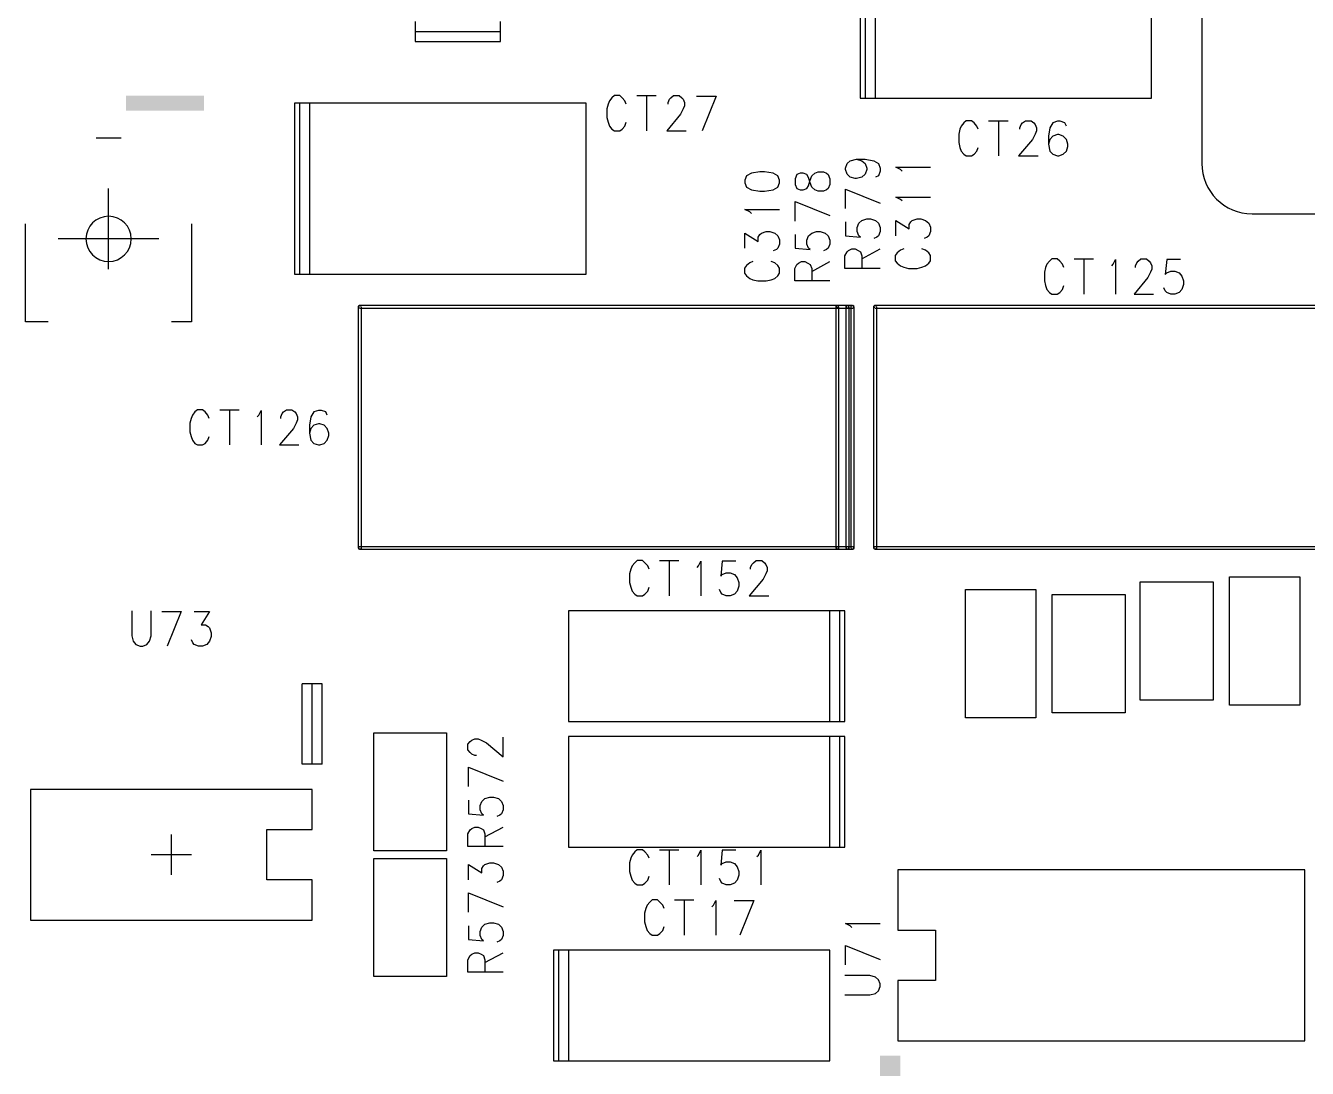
# Model space of a CAD drawing. Extents: x 295 to 953, y 10 to 290.
# Drawn here: x 666.93 to 709.01, y 127.49 to 161.71 of the extents above; entities that cross this region are included whole.
import ezdxf

# ---------------------------------------------------------------- set-up
doc = ezdxf.new("R2010")
doc.units = 0
doc.header["$LTSCALE"] = 5
doc.header["$MEASUREMENT"] = 0
doc.layers.add('13_C-SILK_GBR', color=7, linetype='CONTINUOUS')

msp = doc.modelspace()

# ---------------------------------------------------------------- linework, layer by layer
at = {"layer": '13_C-SILK_GBR'}
for p, q in [((705.54, 182.763), (705.54, 157.187)), ((694.32, 164.943), (694.32, 159.333)), ((694.485, 164.943), (694.485, 159.333)), ((694.815, 164.943), (694.815, 159.333)), ((703.89, 159.333), (703.89, 164.943)), ((679.718, 161.849), (679.718, 161.189)), ((682.523, 161.189), (682.523, 161.849)), ((679.718, 161.519), (682.523, 161.519)), ((679.718, 161.189), (682.523, 161.189)), ((676.253, 159.168), (675.758, 159.168)), ((675.923, 159.168), (675.758, 159.168)), ((675.758, 159.168), (675.758, 153.558)), ((676.088, 159.168), (675.923, 159.168)), ((675.923, 159.168), (675.923, 153.558)), ((676.253, 159.168), (676.253, 153.558)), ((685.328, 159.168), (676.253, 159.168)), ((685.328, 153.558), (685.328, 159.168)), ((686.049, 159.135), (686.011, 158.978)), ((686.093, 159.24), (686.049, 159.135)), ((686.177, 159.346), (686.093, 159.24)), ((686.26, 159.415), (686.177, 159.346)), ((686.431, 159.415), (686.26, 159.415)), ((686.516, 159.346), (686.431, 159.415)), ((686.605, 159.24), (686.516, 159.346)), ((686.649, 159.135), (686.605, 159.24)), ((686.992, 159.415), (687.631, 159.415)), ((687.311, 159.415), (687.311, 158.26)), ((688.019, 159.187), (688.063, 159.293)), ((688.019, 159.135), (688.019, 159.187)), ((688.063, 159.293), (688.108, 159.346)), ((688.108, 159.346), (688.197, 159.415)), ((688.197, 159.415), (688.383, 159.415)), ((688.383, 159.415), (688.472, 159.346)), ((688.472, 159.346), (688.517, 159.293)), ((688.517, 159.293), (688.562, 159.187)), ((688.562, 159.082), (688.517, 158.978)), ((688.562, 159.187), (688.562, 159.082)), ((688.956, 159.397), (689.594, 159.397)), ((689.594, 159.397), (689.134, 158.26)), ((694.32, 159.333), (694.485, 159.333)), ((694.485, 159.333), (694.815, 159.333)), ((694.815, 159.333), (703.89, 159.333)), ((686.011, 158.978), (686.011, 158.697)), ((686.011, 158.697), (686.049, 158.541)), ((688.428, 158.803), (687.974, 158.26)), ((688.517, 158.978), (688.428, 158.803)), ((686.049, 158.541), (686.093, 158.417)), ((686.093, 158.417), (686.177, 158.313)), ((686.177, 158.313), (686.26, 158.26)), ((686.26, 158.26), (686.431, 158.26)), ((686.431, 158.26), (686.516, 158.313)), ((686.516, 158.313), (686.605, 158.417)), ((686.605, 158.417), (686.649, 158.541)), ((687.974, 158.26), (688.613, 158.26)), ((697.599, 158.31), (697.561, 158.153)), ((697.643, 158.415), (697.599, 158.31)), ((697.727, 158.521), (697.643, 158.415)), ((697.81, 158.59), (697.727, 158.521)), ((697.981, 158.59), (697.81, 158.59)), ((698.066, 158.521), (697.981, 158.59)), ((698.155, 158.415), (698.066, 158.521)), ((698.199, 158.31), (698.155, 158.415)), ((698.542, 158.59), (699.181, 158.59)), ((698.861, 158.59), (698.861, 157.435)), ((699.569, 158.362), (699.613, 158.468)), ((699.569, 158.31), (699.569, 158.362)), ((699.613, 158.468), (699.658, 158.521)), ((699.658, 158.521), (699.747, 158.59)), ((699.747, 158.59), (699.933, 158.59)), ((699.933, 158.59), (700.022, 158.521)), ((700.022, 158.521), (700.067, 158.468)), ((700.067, 158.468), (700.112, 158.362)), ((700.112, 158.257), (700.067, 158.153)), ((700.112, 158.362), (700.112, 158.257)), ((700.55, 158.362), (700.506, 158.082)), ((700.653, 158.521), (700.55, 158.362)), ((700.8, 158.572), (700.653, 158.521)), ((700.895, 158.572), (700.8, 158.572)), ((701.042, 158.521), (700.895, 158.572)), ((701.093, 158.415), (701.042, 158.521)), ((670.065, 158.013), (669.24, 158.013)), ((697.561, 158.153), (697.561, 157.872)), ((697.561, 157.872), (697.599, 157.716)), ((699.978, 157.978), (699.524, 157.435)), ((700.067, 158.153), (699.978, 157.978)), ((700.506, 158.082), (700.506, 157.819)), ((700.55, 157.978), (700.506, 157.819)), ((700.506, 157.819), (700.55, 157.592)), ((700.653, 158.082), (700.55, 157.978)), ((700.8, 158.135), (700.653, 158.082)), ((700.844, 158.135), (700.8, 158.135)), ((700.991, 158.082), (700.844, 158.135)), ((701.093, 157.978), (700.991, 158.082)), ((701.144, 157.819), (701.093, 157.978)), ((701.144, 157.75), (701.144, 157.819)), ((697.599, 157.716), (697.643, 157.592)), ((697.643, 157.592), (697.727, 157.488)), ((697.727, 157.488), (697.81, 157.435)), ((697.81, 157.435), (697.981, 157.435)), ((697.981, 157.435), (698.066, 157.488)), ((698.066, 157.488), (698.155, 157.592)), ((698.155, 157.592), (698.199, 157.716)), ((699.524, 157.435), (700.163, 157.435)), ((700.55, 157.592), (700.653, 157.488)), ((700.653, 157.488), (700.8, 157.435)), ((700.8, 157.435), (700.844, 157.435)), ((700.844, 157.435), (700.991, 157.488)), ((700.991, 157.488), (701.093, 157.592)), ((701.093, 157.592), (701.144, 157.75)), ((693.843, 157.029), (693.894, 157.183)), ((693.843, 156.985), (693.843, 157.029)), ((693.894, 156.838), (693.843, 156.985)), ((693.894, 157.183), (694, 157.278)), ((694, 157.278), (694.21, 157.329)), ((694.21, 157.329), (694.384, 157.278)), ((694.21, 157.329), (694.49, 157.329)), ((694.384, 157.278), (694.49, 157.183)), ((694.49, 157.329), (694.771, 157.278)), ((694.49, 157.183), (694.543, 157.029)), ((694.543, 156.985), (694.49, 156.838)), ((694.543, 157.029), (694.543, 156.985)), ((694.771, 157.278), (694.927, 157.183)), ((694.927, 157.183), (694.98, 157.029)), ((694.98, 157.029), (694.98, 156.933)), ((695.65, 156.991), (695.493, 157.067)), ((695.493, 157.067), (696.63, 157.067)), ((695.703, 156.94), (695.65, 156.991)), ((690.594, 156.777), (690.543, 156.643)), ((690.543, 156.643), (690.543, 156.552)), ((690.543, 156.552), (690.594, 156.412)), ((690.753, 156.866), (690.594, 156.777)), ((691.033, 156.917), (690.753, 156.866)), ((691.19, 156.917), (691.033, 156.917)), ((691.471, 156.866), (691.19, 156.917)), ((691.627, 156.777), (691.471, 156.866)), ((691.68, 156.643), (691.627, 156.777)), ((691.627, 156.412), (691.68, 156.552)), ((691.68, 156.552), (691.68, 156.643)), ((692.244, 156.821), (692.193, 156.688)), ((692.193, 156.688), (692.193, 156.501)), ((692.35, 156.866), (692.244, 156.821)), ((692.456, 156.866), (692.35, 156.866)), ((692.578, 156.821), (692.456, 156.866)), ((692.63, 156.732), (692.578, 156.821)), ((692.683, 156.547), (692.63, 156.732)), ((692.63, 156.457), (692.683, 156.643)), ((692.683, 156.643), (692.734, 156.777)), ((692.734, 156.412), (692.683, 156.547)), ((692.734, 156.777), (692.84, 156.866)), ((692.84, 156.866), (692.946, 156.917)), ((692.946, 156.917), (693.121, 156.917)), ((693.121, 156.917), (693.224, 156.866)), ((693.224, 156.866), (693.277, 156.821)), ((693.277, 156.821), (693.33, 156.688)), ((693.33, 156.688), (693.33, 156.501)), ((694, 156.735), (693.894, 156.838)), ((694.158, 156.691), (694, 156.735)), ((694.21, 156.691), (694.158, 156.691)), ((694.384, 156.735), (694.21, 156.691)), ((694.49, 156.838), (694.384, 156.735)), ((694.927, 156.787), (694.823, 156.735)), ((694.98, 156.933), (694.927, 156.787)), ((669.653, 153.723), (669.653, 156.363)), ((690.594, 156.412), (690.753, 156.323)), ((690.753, 156.323), (691.033, 156.278)), ((691.033, 156.278), (691.19, 156.278)), ((691.19, 156.278), (691.471, 156.323)), ((691.471, 156.323), (691.627, 156.412)), ((692.193, 156.501), (692.244, 156.367)), ((692.244, 156.367), (692.35, 156.323)), ((692.35, 156.323), (692.456, 156.323)), ((692.456, 156.323), (692.578, 156.367)), ((692.578, 156.367), (692.63, 156.457)), ((692.84, 156.323), (692.734, 156.412)), ((692.946, 156.278), (692.84, 156.323)), ((693.121, 156.278), (692.946, 156.278)), ((693.224, 156.323), (693.121, 156.278)), ((693.277, 156.367), (693.224, 156.323)), ((693.33, 156.501), (693.277, 156.367)), ((693.843, 155.709), (693.843, 156.348)), ((693.843, 156.348), (694.98, 155.887)), ((692.193, 155.297), (692.193, 155.935)), ((692.193, 155.935), (693.33, 155.475)), ((695.65, 156.009), (695.493, 156.085)), ((695.493, 156.085), (696.63, 156.085)), ((695.703, 155.958), (695.65, 156.009)), ((690.7, 155.597), (690.543, 155.673)), ((690.543, 155.673), (691.68, 155.673)), ((690.753, 155.546), (690.7, 155.597)), ((693.843, 155.27), (693.843, 154.816)), ((694.28, 155.226), (694.384, 155.315)), ((694.384, 155.315), (694.543, 155.366)), ((694.543, 155.366), (694.665, 155.366)), ((694.665, 155.366), (694.823, 155.315)), ((694.823, 155.315), (694.927, 155.226)), ((695.493, 154.816), (695.493, 155.315)), ((695.493, 155.315), (695.93, 155.041)), ((695.93, 155.181), (695.983, 155.27)), ((695.983, 155.27), (696.034, 155.315)), ((696.034, 155.315), (696.193, 155.366)), ((696.193, 155.366), (696.315, 155.366)), ((696.315, 155.366), (696.473, 155.315)), ((696.473, 155.315), (696.577, 155.226)), ((707.19, 155.538), (715.028, 155.538)), ((666.93, 151.99), (666.93, 155.208)), ((672.375, 155.208), (672.375, 151.99)), ((690.543, 154.404), (690.543, 154.902)), ((690.543, 154.902), (690.98, 154.628)), ((690.98, 154.769), (691.033, 154.858)), ((691.033, 154.858), (691.084, 154.902)), ((691.084, 154.902), (691.243, 154.953)), ((691.243, 154.953), (691.365, 154.953)), ((691.365, 154.953), (691.523, 154.902)), ((691.523, 154.902), (691.627, 154.813)), ((692.193, 154.858), (692.193, 154.404)), ((692.63, 154.813), (692.734, 154.902)), ((692.734, 154.902), (692.893, 154.953)), ((692.893, 154.953), (693.015, 154.953)), ((693.015, 154.953), (693.173, 154.902)), ((693.173, 154.902), (693.277, 154.813)), ((694.228, 155.085), (694.28, 155.226)), ((694.228, 154.95), (694.228, 155.085)), ((694.28, 154.816), (694.228, 154.95)), ((694.927, 155.226), (694.98, 155.085)), ((694.98, 154.95), (694.927, 154.816)), ((694.98, 155.085), (694.98, 154.95)), ((695.93, 155.041), (695.93, 155.181)), ((696.577, 155.226), (696.63, 155.092)), ((696.63, 154.95), (696.577, 154.816)), ((696.63, 155.092), (696.63, 154.95)), ((671.303, 154.713), (668.003, 154.713)), ((690.98, 154.628), (690.98, 154.769)), ((691.627, 154.813), (691.68, 154.68)), ((691.68, 154.538), (691.627, 154.404)), ((691.68, 154.68), (691.68, 154.538)), ((692.578, 154.673), (692.63, 154.813)), ((692.578, 154.538), (692.578, 154.673)), ((692.63, 154.404), (692.578, 154.538)), ((693.277, 154.813), (693.33, 154.673)), ((693.33, 154.538), (693.277, 154.404)), ((693.33, 154.673), (693.33, 154.538)), ((693.843, 154.816), (694.333, 154.772)), ((694.333, 154.772), (694.28, 154.816)), ((694.874, 154.772), (694.771, 154.727)), ((694.927, 154.816), (694.874, 154.772)), ((696.524, 154.772), (696.421, 154.727)), ((696.577, 154.816), (696.524, 154.772)), ((691.574, 154.359), (691.471, 154.315)), ((691.627, 154.404), (691.574, 154.359)), ((692.193, 154.404), (692.683, 154.359)), ((692.683, 154.359), (692.63, 154.404)), ((693.224, 154.359), (693.121, 154.315)), ((693.277, 154.404), (693.224, 154.359)), ((693.825, 154.155), (693.894, 154.288)), ((693.825, 153.746), (693.825, 154.155)), ((693.894, 154.288), (693.947, 154.333)), ((693.947, 154.333), (694.053, 154.384)), ((694.053, 154.384), (694.158, 154.384)), ((694.158, 154.384), (694.262, 154.333)), ((694.262, 154.333), (694.333, 154.288)), ((694.333, 154.288), (694.384, 154.155)), ((694.384, 154.059), (694.98, 154.384)), ((694.384, 154.155), (694.384, 153.746)), ((695.544, 154.251), (695.475, 154.166)), ((695.475, 154.166), (695.475, 153.995)), ((695.475, 153.995), (695.544, 153.912)), ((695.65, 154.34), (695.544, 154.251)), ((695.756, 154.384), (695.65, 154.34)), ((696.473, 154.34), (696.35, 154.384)), ((696.577, 154.251), (696.473, 154.34)), ((696.63, 154.166), (696.577, 154.251)), ((696.577, 153.912), (696.63, 153.995)), ((696.63, 153.995), (696.63, 154.166)), ((700.618, 154.053), (700.536, 153.983)), ((700.791, 154.053), (700.618, 154.053)), ((700.874, 153.983), (700.791, 154.053)), ((701.352, 154.053), (701.989, 154.053)), ((701.671, 154.053), (701.671, 152.898)), ((702.633, 153.878), (702.71, 154.034)), ((702.71, 154.034), (702.71, 152.898)), ((703.45, 153.983), (703.539, 154.053)), ((703.539, 154.053), (703.723, 154.053)), ((703.723, 154.053), (703.813, 153.983)), ((704.387, 154.034), (704.342, 153.544)), ((704.839, 154.034), (704.387, 154.034)), ((690.594, 153.838), (690.525, 153.754)), ((690.525, 153.754), (690.525, 153.582)), ((690.525, 153.582), (690.594, 153.5)), ((690.7, 153.927), (690.594, 153.838)), ((690.806, 153.972), (690.7, 153.927)), ((691.523, 153.927), (691.4, 153.972)), ((691.627, 153.838), (691.523, 153.927)), ((691.68, 153.754), (691.627, 153.838)), ((691.627, 153.5), (691.68, 153.582)), ((691.68, 153.582), (691.68, 153.754)), ((692.175, 153.742), (692.244, 153.876)), ((692.175, 153.333), (692.175, 153.742)), ((692.244, 153.876), (692.297, 153.921)), ((692.297, 153.921), (692.403, 153.972)), ((692.403, 153.972), (692.508, 153.972)), ((692.508, 153.972), (692.612, 153.921)), ((692.612, 153.921), (692.683, 153.876)), ((692.683, 153.876), (692.734, 153.742)), ((692.734, 153.647), (693.33, 153.972)), ((692.734, 153.742), (692.734, 153.333)), ((694.98, 153.746), (693.825, 153.746)), ((695.544, 153.912), (695.65, 153.828)), ((695.65, 153.828), (695.756, 153.784)), ((695.756, 153.784), (695.912, 153.746)), ((695.912, 153.746), (696.193, 153.746)), ((696.193, 153.746), (696.35, 153.784)), ((696.35, 153.784), (696.473, 153.828)), ((696.473, 153.828), (696.577, 153.912)), ((700.409, 153.772), (700.371, 153.615)), ((700.371, 153.615), (700.371, 153.335)), ((700.453, 153.878), (700.409, 153.772)), ((700.536, 153.983), (700.453, 153.878)), ((700.963, 153.878), (700.874, 153.983)), ((701.008, 153.772), (700.963, 153.878)), ((702.582, 153.825), (702.633, 153.878)), ((703.36, 153.825), (703.405, 153.93)), ((703.36, 153.772), (703.36, 153.825)), ((703.405, 153.93), (703.45, 153.983)), ((703.857, 153.615), (703.768, 153.44)), ((703.813, 153.983), (703.857, 153.93)), ((703.857, 153.93), (703.902, 153.825)), ((703.902, 153.719), (703.857, 153.615)), ((703.902, 153.825), (703.902, 153.719)), ((704.342, 153.544), (704.387, 153.597)), ((704.387, 153.597), (704.52, 153.65)), ((704.52, 153.65), (704.654, 153.65)), ((704.654, 153.65), (704.794, 153.597)), ((704.794, 153.597), (704.883, 153.493)), ((675.758, 153.558), (675.923, 153.558)), ((675.923, 153.558), (676.253, 153.558)), ((676.253, 153.558), (685.328, 153.558)), ((690.594, 153.5), (690.7, 153.416)), ((690.7, 153.416), (690.806, 153.371)), ((690.806, 153.371), (690.962, 153.333)), ((690.962, 153.333), (691.243, 153.333)), ((691.243, 153.333), (691.4, 153.371)), ((691.4, 153.371), (691.523, 153.416)), ((691.523, 153.416), (691.627, 153.5)), ((693.33, 153.333), (692.175, 153.333)), ((700.371, 153.335), (700.409, 153.178)), ((700.409, 153.178), (700.453, 153.054)), ((700.963, 153.054), (701.008, 153.178)), ((703.768, 153.44), (703.316, 152.898)), ((704.883, 153.493), (704.935, 153.335)), ((704.935, 153.213), (704.883, 153.054)), ((704.935, 153.335), (704.935, 153.213)), ((700.453, 153.054), (700.536, 152.95)), ((700.536, 152.95), (700.618, 152.898)), ((700.618, 152.898), (700.791, 152.898)), ((700.791, 152.898), (700.874, 152.95)), ((700.874, 152.95), (700.963, 153.054)), ((703.316, 152.898), (703.953, 152.898)), ((704.342, 153.003), (704.298, 153.107)), ((704.387, 152.95), (704.342, 153.003)), ((704.52, 152.898), (704.387, 152.95)), ((704.654, 152.898), (704.52, 152.898)), ((704.794, 152.95), (704.654, 152.898)), ((704.883, 153.054), (704.794, 152.95)), ((677.861, 152.502), (677.886, 152.526)), ((677.886, 152.526), (677.861, 152.502)), ((677.861, 152.485), (677.861, 152.502)), ((677.861, 152.502), (677.861, 152.469)), ((677.861, 144.565), (677.861, 152.485)), ((677.861, 152.469), (677.886, 152.444)), ((677.886, 152.526), (677.919, 152.526)), ((677.903, 152.526), (677.886, 152.526)), ((693.578, 152.526), (677.903, 152.526)), ((677.903, 152.444), (693.578, 152.444)), ((677.919, 152.526), (677.944, 152.502)), ((677.944, 152.485), (677.944, 144.565)), ((693.561, 152.526), (693.536, 152.502)), ((693.536, 152.502), (693.561, 152.526)), ((693.536, 152.502), (693.536, 152.469)), ((693.536, 152.485), (693.536, 152.502)), ((693.536, 144.565), (693.536, 152.485)), ((693.536, 152.469), (693.561, 152.444)), ((693.578, 152.526), (693.561, 152.526)), ((693.561, 152.526), (693.594, 152.526)), ((693.908, 152.526), (693.578, 152.526)), ((693.578, 152.444), (693.908, 152.444)), ((693.578, 152.444), (693.594, 152.444)), ((693.619, 152.502), (693.594, 152.526)), ((693.594, 152.526), (693.619, 152.502)), ((693.594, 152.444), (693.619, 152.469)), ((693.619, 152.469), (693.619, 152.502)), ((693.619, 152.485), (693.619, 144.565)), ((693.891, 152.526), (693.866, 152.502)), ((693.866, 152.502), (693.891, 152.526)), ((693.866, 152.502), (693.866, 152.469)), ((693.866, 152.485), (693.866, 152.502)), ((693.866, 144.565), (693.866, 152.485)), ((693.866, 152.469), (693.891, 152.444)), ((693.908, 152.526), (693.891, 152.526)), ((693.891, 152.526), (693.924, 152.526)), ((694.073, 152.526), (693.908, 152.526)), ((693.908, 152.444), (694.073, 152.444)), ((693.908, 152.444), (693.924, 152.444)), ((693.924, 152.526), (693.949, 152.502)), ((693.949, 152.502), (693.924, 152.526)), ((693.924, 152.444), (693.949, 152.469)), ((693.949, 152.469), (693.949, 152.502)), ((693.949, 152.485), (693.949, 144.565)), ((694.031, 152.502), (694.056, 152.526)), ((694.031, 152.485), (694.031, 152.502)), ((694.031, 144.565), (694.031, 152.485)), ((694.056, 152.526), (694.089, 152.526)), ((694.073, 152.444), (694.089, 152.444)), ((694.114, 152.502), (694.089, 152.526)), ((694.089, 152.526), (694.114, 152.502)), ((694.089, 152.444), (694.114, 152.469)), ((694.114, 152.469), (694.114, 152.502)), ((694.114, 152.485), (694.114, 144.565)), ((694.774, 152.502), (694.799, 152.526)), ((694.799, 152.526), (694.774, 152.502)), ((694.774, 152.485), (694.774, 152.502)), ((694.774, 152.502), (694.774, 152.469)), ((694.774, 144.565), (694.774, 152.485)), ((694.774, 152.469), (694.799, 152.444)), ((694.799, 152.526), (694.832, 152.526)), ((694.815, 152.526), (694.799, 152.526)), ((710.49, 152.526), (694.815, 152.526)), ((694.815, 152.444), (710.49, 152.444)), ((694.832, 152.526), (694.856, 152.502)), ((694.856, 152.485), (694.856, 144.565)), ((667.673, 151.99), (666.93, 151.99)), ((672.375, 151.99), (671.715, 151.99)), ((672.486, 149.033), (672.403, 148.928)), ((672.568, 149.103), (672.486, 149.033)), ((672.741, 149.103), (672.568, 149.103)), ((672.824, 149.033), (672.741, 149.103)), ((672.913, 148.928), (672.824, 149.033)), ((673.302, 149.103), (673.939, 149.103)), ((673.621, 149.103), (673.621, 147.948)), ((674.583, 148.928), (674.66, 149.084)), ((674.66, 149.084), (674.66, 147.948)), ((675.31, 148.875), (675.355, 148.98)), ((675.355, 148.98), (675.4, 149.033)), ((675.4, 149.033), (675.489, 149.103)), ((675.489, 149.103), (675.673, 149.103)), ((675.673, 149.103), (675.763, 149.033)), ((675.763, 149.033), (675.807, 148.98)), ((675.807, 148.98), (675.852, 148.875)), ((676.394, 149.033), (676.292, 148.875)), ((676.541, 149.084), (676.394, 149.033)), ((676.637, 149.084), (676.541, 149.084)), ((676.782, 149.033), (676.637, 149.084)), ((676.833, 148.928), (676.782, 149.033)), ((672.359, 148.822), (672.321, 148.665)), ((672.321, 148.665), (672.321, 148.385)), ((672.403, 148.928), (672.359, 148.822)), ((672.958, 148.822), (672.913, 148.928)), ((674.532, 148.875), (674.583, 148.928)), ((675.31, 148.822), (675.31, 148.875)), ((675.807, 148.665), (675.718, 148.49)), ((675.852, 148.769), (675.807, 148.665)), ((675.852, 148.875), (675.852, 148.769)), ((676.292, 148.875), (676.248, 148.594)), ((676.248, 148.594), (676.248, 148.332)), ((676.394, 148.594), (676.292, 148.49)), ((676.541, 148.647), (676.394, 148.594)), ((676.586, 148.647), (676.541, 148.647)), ((676.733, 148.594), (676.586, 148.647)), ((676.833, 148.49), (676.733, 148.594)), ((672.321, 148.385), (672.359, 148.228)), ((672.359, 148.228), (672.403, 148.104)), ((672.403, 148.104), (672.486, 148)), ((672.824, 148), (672.913, 148.104)), ((672.913, 148.104), (672.958, 148.228)), ((675.718, 148.49), (675.266, 147.948)), ((676.292, 148.49), (676.248, 148.332)), ((676.248, 148.332), (676.292, 148.104)), ((676.292, 148.104), (676.394, 148)), ((676.733, 148), (676.833, 148.104)), ((676.885, 148.332), (676.833, 148.49)), ((676.833, 148.104), (676.885, 148.263)), ((676.885, 148.263), (676.885, 148.332)), ((672.486, 148), (672.568, 147.948)), ((672.568, 147.948), (672.741, 147.948)), ((672.741, 147.948), (672.824, 148)), ((675.266, 147.948), (675.903, 147.948)), ((676.394, 148), (676.541, 147.948)), ((676.541, 147.948), (676.586, 147.948)), ((676.586, 147.948), (676.733, 148)), ((677.886, 144.606), (677.861, 144.582)), ((677.861, 144.582), (677.861, 144.549)), ((677.861, 144.549), (677.886, 144.524)), ((677.886, 144.524), (677.861, 144.549)), ((677.903, 144.606), (677.886, 144.606)), ((677.919, 144.524), (677.886, 144.524)), ((693.578, 144.606), (677.903, 144.606)), ((677.903, 144.524), (693.578, 144.524)), ((677.944, 144.549), (677.919, 144.524)), ((677.944, 144.565), (677.944, 144.549)), ((693.561, 144.606), (693.536, 144.582)), ((693.536, 144.582), (693.536, 144.549)), ((693.536, 144.549), (693.561, 144.524)), ((693.561, 144.524), (693.536, 144.549)), ((693.578, 144.606), (693.561, 144.606)), ((693.594, 144.524), (693.561, 144.524)), ((693.908, 144.606), (693.578, 144.606)), ((693.578, 144.524), (693.908, 144.524)), ((693.578, 144.524), (693.594, 144.524)), ((693.619, 144.582), (693.594, 144.606)), ((693.594, 144.524), (693.619, 144.549)), ((693.619, 144.549), (693.594, 144.524)), ((693.619, 144.549), (693.619, 144.582)), ((693.619, 144.565), (693.619, 144.549)), ((693.891, 144.606), (693.866, 144.582)), ((693.866, 144.582), (693.866, 144.549)), ((693.866, 144.549), (693.891, 144.524)), ((693.891, 144.524), (693.866, 144.549)), ((693.908, 144.606), (693.891, 144.606)), ((693.924, 144.524), (693.891, 144.524)), ((694.073, 144.606), (693.908, 144.606)), ((693.908, 144.524), (694.073, 144.524)), ((693.908, 144.524), (693.924, 144.524)), ((693.949, 144.582), (693.924, 144.606)), ((693.924, 144.524), (693.949, 144.549)), ((693.949, 144.549), (693.924, 144.524)), ((693.949, 144.549), (693.949, 144.582)), ((693.949, 144.565), (693.949, 144.549)), ((694.056, 144.524), (694.031, 144.549)), ((694.089, 144.524), (694.056, 144.524)), ((694.073, 144.524), (694.089, 144.524)), ((694.114, 144.582), (694.089, 144.606)), ((694.114, 144.549), (694.089, 144.524)), ((694.089, 144.524), (694.114, 144.549)), ((694.114, 144.549), (694.114, 144.582)), ((694.114, 144.565), (694.114, 144.549)), ((694.799, 144.606), (694.774, 144.582)), ((694.774, 144.582), (694.774, 144.549)), ((694.774, 144.549), (694.799, 144.524)), ((694.799, 144.524), (694.774, 144.549)), ((694.815, 144.606), (694.799, 144.606)), ((694.832, 144.524), (694.799, 144.524)), ((710.49, 144.606), (694.815, 144.606)), ((694.815, 144.524), (710.49, 144.524)), ((694.856, 144.549), (694.832, 144.524)), ((694.856, 144.565), (694.856, 144.549)), ((686.841, 143.978), (686.796, 143.872)), ((686.923, 144.083), (686.841, 143.978)), ((687.006, 144.153), (686.923, 144.083)), ((687.179, 144.153), (687.006, 144.153)), ((687.261, 144.083), (687.179, 144.153)), ((687.35, 143.978), (687.261, 144.083)), ((687.395, 143.872), (687.35, 143.978)), ((687.74, 144.153), (688.377, 144.153)), ((688.058, 144.153), (688.058, 142.998)), ((688.969, 143.925), (689.02, 143.978)), ((689.02, 143.978), (689.098, 144.134)), ((689.098, 144.134), (689.098, 142.998)), ((689.792, 144.134), (689.748, 143.644)), ((690.245, 144.134), (689.792, 144.134)), ((690.73, 143.925), (690.774, 144.03)), ((690.73, 143.872), (690.73, 143.925)), ((690.774, 144.03), (690.819, 144.083)), ((690.819, 144.083), (690.908, 144.153)), ((690.908, 144.153), (691.093, 144.153)), ((691.093, 144.153), (691.182, 144.083)), ((691.182, 144.083), (691.226, 144.03)), ((691.226, 144.03), (691.271, 143.925)), ((691.271, 143.925), (691.271, 143.819)), ((686.796, 143.872), (686.758, 143.715)), ((686.758, 143.715), (686.758, 143.435)), ((689.748, 143.644), (689.792, 143.697)), ((689.792, 143.697), (689.926, 143.75)), ((689.926, 143.75), (690.06, 143.75)), ((690.06, 143.75), (690.2, 143.697)), ((690.2, 143.697), (690.289, 143.593)), ((690.289, 143.593), (690.34, 143.435)), ((691.137, 143.54), (690.685, 142.998)), ((691.226, 143.715), (691.137, 143.54)), ((691.271, 143.819), (691.226, 143.715)), ((706.448, 143.616), (708.758, 143.616)), ((706.448, 139.409), (706.448, 143.616)), ((708.758, 143.616), (708.758, 139.409)), ((686.758, 143.435), (686.796, 143.278)), ((686.796, 143.278), (686.841, 143.154)), ((686.841, 143.154), (686.923, 143.05)), ((687.261, 143.05), (687.35, 143.154)), ((687.35, 143.154), (687.395, 143.278)), ((689.748, 143.103), (689.703, 143.207)), ((689.792, 143.05), (689.748, 143.103)), ((690.289, 143.154), (690.2, 143.05)), ((690.34, 143.313), (690.289, 143.154)), ((690.34, 143.435), (690.34, 143.313)), ((697.785, 138.996), (697.785, 143.204)), ((697.785, 143.204), (700.095, 143.204)), ((700.095, 143.204), (700.095, 138.996)), ((703.519, 139.574), (703.519, 143.451)), ((703.519, 143.451), (705.911, 143.451)), ((705.911, 143.451), (705.911, 139.574)), ((686.923, 143.05), (687.006, 142.998)), ((687.006, 142.998), (687.179, 142.998)), ((687.179, 142.998), (687.261, 143.05)), ((689.926, 142.998), (689.792, 143.05)), ((690.06, 142.998), (689.926, 142.998)), ((690.2, 143.05), (690.06, 142.998)), ((690.685, 142.998), (691.322, 142.998)), ((700.631, 139.161), (700.631, 143.039)), ((700.631, 143.039), (703.024, 143.039)), ((703.024, 143.039), (703.024, 139.161)), ((670.415, 142.503), (670.415, 141.681)), ((671.052, 141.681), (671.052, 142.503)), ((671.397, 142.484), (672.034, 142.484)), ((672.034, 142.484), (671.575, 141.348)), ((672.467, 142.484), (672.964, 142.484)), ((672.964, 142.484), (672.69, 142.047)), ((693.33, 142.503), (684.75, 142.503)), ((684.75, 142.503), (684.75, 138.873)), ((693.66, 142.503), (693.33, 142.503)), ((693.33, 138.873), (693.33, 142.503)), ((693.825, 142.503), (693.66, 142.503)), ((693.66, 138.873), (693.66, 142.503)), ((693.825, 138.873), (693.825, 142.503)), ((672.69, 142.047), (672.83, 142.047)), ((672.83, 142.047), (672.92, 141.994)), ((672.92, 141.994), (672.964, 141.943)), ((672.964, 141.943), (673.015, 141.785)), ((670.415, 141.681), (670.459, 141.504)), ((670.459, 141.504), (670.549, 141.4)), ((670.549, 141.4), (670.689, 141.348)), ((670.778, 141.348), (670.912, 141.4)), ((670.912, 141.4), (671.001, 141.504)), ((671.001, 141.504), (671.052, 141.681)), ((672.423, 141.453), (672.378, 141.557)), ((672.467, 141.4), (672.423, 141.453)), ((672.601, 141.348), (672.467, 141.4)), ((672.875, 141.4), (672.741, 141.348)), ((672.964, 141.504), (672.875, 141.4)), ((673.015, 141.663), (672.964, 141.504)), ((673.015, 141.785), (673.015, 141.663)), ((670.689, 141.348), (670.778, 141.348)), ((672.741, 141.348), (672.601, 141.348)), ((676.005, 137.47), (676.005, 140.11)), ((676.665, 140.11), (676.005, 140.11)), ((676.335, 137.47), (676.335, 140.11)), ((676.665, 137.47), (676.665, 140.11)), ((705.911, 139.574), (703.519, 139.574)), ((708.758, 139.409), (706.448, 139.409)), ((684.75, 138.873), (693.33, 138.873)), ((693.33, 138.873), (693.66, 138.873)), ((693.66, 138.873), (693.825, 138.873)), ((700.095, 138.996), (697.785, 138.996)), ((703.024, 139.161), (700.631, 139.161)), ((678.356, 138.501), (680.749, 138.501)), ((678.356, 134.624), (678.356, 138.501)), ((680.749, 138.501), (680.749, 134.624)), ((681.45, 138.125), (681.519, 138.214)), ((681.45, 137.939), (681.45, 138.125)), ((681.519, 138.214), (681.572, 138.259)), ((681.572, 138.259), (681.678, 138.303)), ((681.678, 138.303), (681.783, 138.303)), ((681.783, 138.303), (681.887, 138.259)), ((681.887, 138.259), (682.062, 138.17)), ((682.062, 138.17), (682.605, 137.716)), ((682.605, 137.716), (682.605, 138.354)), ((693.33, 138.378), (684.75, 138.378)), ((684.75, 138.378), (684.75, 134.748)), ((693.66, 138.378), (693.33, 138.378)), ((693.33, 134.748), (693.33, 138.378)), ((693.825, 138.378), (693.66, 138.378)), ((693.66, 134.748), (693.66, 138.378)), ((693.825, 134.748), (693.825, 138.378)), ((681.519, 137.85), (681.45, 137.939)), ((681.572, 137.805), (681.519, 137.85)), ((681.678, 137.76), (681.572, 137.805)), ((681.731, 137.76), (681.678, 137.76)), ((676.665, 137.47), (676.005, 137.47)), ((681.468, 136.734), (681.468, 137.373)), ((681.468, 137.373), (682.605, 136.912)), ((676.335, 136.645), (667.095, 136.645)), ((667.095, 136.645), (667.095, 132.355)), ((676.335, 135.325), (676.335, 136.645)), ((681.905, 136.251), (682.009, 136.34)), ((682.009, 136.34), (682.168, 136.391)), ((682.168, 136.391), (682.29, 136.391)), ((682.29, 136.391), (682.448, 136.34)), ((682.448, 136.34), (682.552, 136.251)), ((681.468, 136.295), (681.468, 135.841)), ((681.853, 136.11), (681.905, 136.251)), ((681.853, 135.975), (681.853, 136.11)), ((681.905, 135.841), (681.853, 135.975)), ((682.552, 136.251), (682.605, 136.11)), ((682.605, 135.975), (682.552, 135.841)), ((682.605, 136.11), (682.605, 135.975)), ((681.468, 135.841), (681.958, 135.797)), ((681.958, 135.797), (681.905, 135.841)), ((682.499, 135.797), (682.396, 135.752)), ((682.552, 135.841), (682.499, 135.797)), ((671.715, 133.84), (671.715, 135.16)), ((674.85, 133.675), (674.85, 135.325)), ((674.85, 135.325), (676.335, 135.325)), ((681.45, 135.18), (681.519, 135.313)), ((681.45, 134.771), (681.45, 135.18)), ((681.519, 135.313), (681.572, 135.358)), ((681.572, 135.358), (681.678, 135.409)), ((681.678, 135.409), (681.783, 135.409)), ((681.783, 135.409), (681.887, 135.358)), ((681.887, 135.358), (681.958, 135.313)), ((681.958, 135.313), (682.009, 135.18)), ((682.009, 135.084), (682.605, 135.409)), ((682.009, 135.18), (682.009, 134.771)), ((682.605, 134.771), (681.45, 134.771)), ((684.75, 134.748), (693.33, 134.748)), ((687.006, 134.665), (686.923, 134.596)), ((687.179, 134.665), (687.006, 134.665)), ((687.261, 134.596), (687.179, 134.665)), ((687.74, 134.665), (688.377, 134.665)), ((688.058, 134.665), (688.058, 133.51)), ((689.02, 134.49), (689.098, 134.647)), ((689.098, 134.647), (689.098, 133.51)), ((689.792, 134.647), (689.748, 134.157)), ((690.245, 134.647), (689.792, 134.647)), ((690.984, 134.49), (691.061, 134.647)), ((691.061, 134.647), (691.061, 133.51)), ((693.33, 134.748), (693.66, 134.748)), ((693.66, 134.748), (693.825, 134.748)), ((672.375, 134.5), (671.055, 134.5)), ((680.749, 134.624), (678.356, 134.624)), ((678.356, 134.376), (680.749, 134.376)), ((678.356, 130.499), (678.356, 134.376)), ((680.749, 134.376), (680.749, 130.499)), ((682.009, 134.178), (682.168, 134.229)), ((682.168, 134.229), (682.29, 134.229)), ((682.29, 134.229), (682.448, 134.178)), ((686.796, 134.385), (686.758, 134.228)), ((686.758, 134.228), (686.758, 133.947)), ((686.841, 134.49), (686.796, 134.385)), ((686.923, 134.596), (686.841, 134.49)), ((687.35, 134.49), (687.261, 134.596)), ((687.395, 134.385), (687.35, 134.49)), ((688.969, 134.437), (689.02, 134.49)), ((689.792, 134.21), (689.926, 134.262)), ((689.926, 134.262), (690.06, 134.262)), ((690.06, 134.262), (690.2, 134.21)), ((690.933, 134.437), (690.984, 134.49)), ((681.468, 133.68), (681.468, 134.178)), ((681.468, 134.178), (681.905, 133.904)), ((681.905, 134.045), (681.958, 134.134)), ((681.905, 133.904), (681.905, 134.045)), ((681.958, 134.134), (682.009, 134.178)), ((682.448, 134.178), (682.552, 134.089)), ((682.552, 134.089), (682.605, 133.956)), ((682.605, 133.814), (682.552, 133.68)), ((682.605, 133.956), (682.605, 133.814)), ((686.758, 133.947), (686.796, 133.791)), ((689.748, 134.157), (689.792, 134.21)), ((690.2, 134.21), (690.289, 134.106)), ((690.289, 134.106), (690.34, 133.947)), ((690.34, 133.825), (690.289, 133.667)), ((690.34, 133.947), (690.34, 133.825)), ((708.923, 134.005), (695.558, 134.005)), ((695.558, 134.005), (695.558, 132.025)), ((708.923, 128.395), (708.923, 134.005)), ((676.335, 133.675), (674.85, 133.675)), ((676.335, 132.355), (676.335, 133.675)), ((682.499, 133.635), (682.396, 133.591)), ((682.552, 133.68), (682.499, 133.635)), ((686.796, 133.791), (686.841, 133.667)), ((686.841, 133.667), (686.923, 133.563)), ((686.923, 133.563), (687.006, 133.51)), ((687.006, 133.51), (687.179, 133.51)), ((687.179, 133.51), (687.261, 133.563)), ((687.261, 133.563), (687.35, 133.667)), ((687.35, 133.667), (687.395, 133.791)), ((689.748, 133.616), (689.703, 133.72)), ((689.792, 133.563), (689.748, 133.616)), ((689.926, 133.51), (689.792, 133.563)), ((690.06, 133.51), (689.926, 133.51)), ((690.2, 133.563), (690.06, 133.51)), ((690.289, 133.667), (690.2, 133.563)), ((681.468, 132.609), (681.468, 133.248)), ((681.468, 133.248), (682.605, 132.787)), ((687.497, 133.015), (687.415, 132.946)), ((687.669, 133.015), (687.497, 133.015)), ((687.753, 132.946), (687.669, 133.015)), ((688.23, 133.015), (688.868, 133.015)), ((688.548, 133.015), (688.548, 131.86)), ((689.512, 132.84), (689.588, 132.997)), ((689.588, 132.997), (689.588, 131.86)), ((690.193, 132.997), (690.832, 132.997)), ((690.832, 132.997), (690.372, 131.86)), ((687.286, 132.735), (687.248, 132.578)), ((687.248, 132.578), (687.248, 132.297)), ((687.331, 132.84), (687.286, 132.735)), ((687.415, 132.946), (687.331, 132.84)), ((687.842, 132.84), (687.753, 132.946)), ((687.887, 132.735), (687.842, 132.84)), ((689.461, 132.787), (689.512, 132.84)), ((667.095, 132.355), (676.335, 132.355)), ((681.468, 132.17), (681.468, 131.716)), ((681.853, 131.985), (681.905, 132.126)), ((681.905, 132.126), (682.009, 132.215)), ((682.009, 132.215), (682.168, 132.266)), ((682.168, 132.266), (682.29, 132.266)), ((682.29, 132.266), (682.448, 132.215)), ((682.448, 132.215), (682.552, 132.126)), ((682.552, 132.126), (682.605, 131.985)), ((687.248, 132.297), (687.286, 132.141)), ((687.286, 132.141), (687.331, 132.017)), ((687.842, 132.017), (687.887, 132.141)), ((694, 132.162), (693.843, 132.24)), ((693.843, 132.24), (694.98, 132.24)), ((694.053, 132.111), (694, 132.162)), ((681.468, 131.716), (681.958, 131.672)), ((681.853, 131.85), (681.853, 131.985)), ((681.905, 131.716), (681.853, 131.85)), ((681.958, 131.672), (681.905, 131.716)), ((682.552, 131.716), (682.499, 131.672)), ((682.605, 131.85), (682.552, 131.716)), ((682.605, 131.985), (682.605, 131.85)), ((687.331, 132.017), (687.415, 131.913)), ((687.415, 131.913), (687.497, 131.86)), ((687.497, 131.86), (687.669, 131.86)), ((687.669, 131.86), (687.753, 131.913)), ((687.753, 131.913), (687.842, 132.017)), ((695.558, 132.025), (696.795, 132.025)), ((696.795, 132.025), (696.795, 130.375)), ((681.572, 131.233), (681.678, 131.284)), ((681.678, 131.284), (681.783, 131.284)), ((681.783, 131.284), (681.887, 131.233)), ((682.009, 130.959), (682.605, 131.284)), ((682.499, 131.672), (682.396, 131.627)), ((684.42, 131.365), (684.255, 131.365)), ((684.255, 131.365), (684.255, 127.735)), ((684.75, 131.365), (684.42, 131.365)), ((684.42, 131.365), (684.42, 127.735)), ((684.75, 131.365), (684.75, 127.735)), ((693.33, 131.365), (684.75, 131.365)), ((693.33, 127.735), (693.33, 131.365)), ((693.843, 130.882), (693.843, 131.518)), ((693.843, 131.518), (694.98, 131.06)), ((681.45, 131.055), (681.519, 131.188)), ((681.45, 130.646), (681.45, 131.055)), ((681.519, 131.188), (681.572, 131.233)), ((681.887, 131.233), (681.958, 131.188)), ((681.958, 131.188), (682.009, 131.055)), ((682.009, 131.055), (682.009, 130.646)), ((680.749, 130.499), (678.356, 130.499)), ((682.605, 130.646), (681.45, 130.646)), ((694.647, 130.537), (693.825, 130.537)), ((694.823, 130.486), (694.647, 130.537)), ((694.927, 130.396), (694.823, 130.486)), ((694.823, 129.944), (694.927, 130.033)), ((694.98, 130.263), (694.927, 130.396)), ((694.927, 130.033), (694.98, 130.174)), ((694.98, 130.174), (694.98, 130.263)), ((695.558, 130.375), (695.558, 128.395)), ((696.795, 130.375), (695.558, 130.375)), ((693.825, 129.9), (694.647, 129.9)), ((694.647, 129.9), (694.823, 129.944)), ((695.558, 128.395), (708.923, 128.395)), ((684.255, 127.735), (684.42, 127.735)), ((684.42, 127.735), (684.75, 127.735)), ((684.75, 127.735), (693.33, 127.735))]:
    msp.add_line(p, q, dxfattribs=at)
for centre, radius, start, end in [((707.19, 157.187), 1.65, 180, 270), ((669.653, 154.713), 0.743, 0, 180), ((669.653, 154.713), 0.743, 180, 0)]:
    msp.add_arc(centre, radius, start, end, dxfattribs=at)
for points in [[(670.23, 158.92), (670.23, 159.415), (672.788, 158.92), (672.788, 159.415)], [(670.23, 159.415), (670.23, 159.415), (672.788, 159.415), (670.23, 159.415)], [(694.98, 125.26), (694.98, 127.9), (695.64, 125.26), (695.64, 127.9)], [(694.98, 127.9), (694.98, 127.9), (695.64, 127.9), (694.98, 127.9)]]:
    msp.add_solid(points, dxfattribs=at)

doc.saveas('drawing.dxf')
